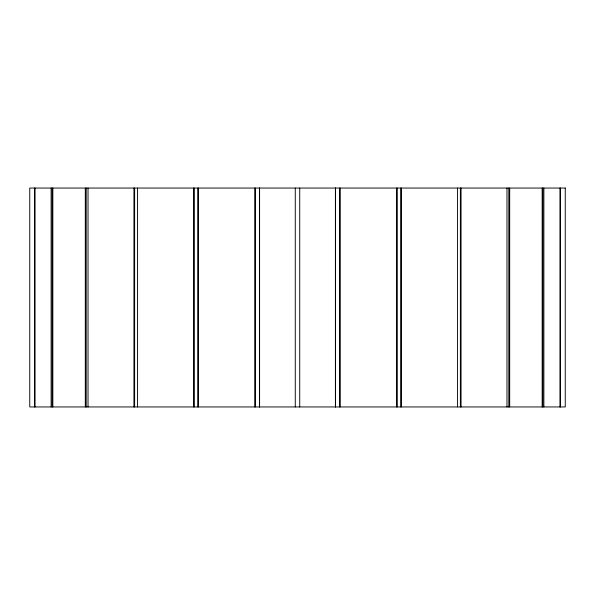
<?xml version="1.0" encoding="UTF-8"?>
<svg xmlns="http://www.w3.org/2000/svg" width="595" height="595" viewBox="0 0 595 595"><rect width="100%" height="100%" fill="white"/><g stroke="black" fill="none" stroke-linecap="round" stroke-linejoin="round"><path stroke-width="0.89" d="M560.535 188.05L560.535 406.95M559.947 188.05L559.947 406.95M543.875 188.05L543.875 406.95M542.848 188.05L542.848 406.95M542.164 188.05L542.164 406.95M509.692 188.05L509.692 406.95M508.807 188.05L508.807 406.95M506.977 188.05L506.977 406.95M461.051 188.05L461.051 406.95M460.374 188.05L460.374 406.95M457.51 188.05L457.51 406.95M401.261 188.05L401.261 406.95M400.837 188.05L400.837 406.95M397.133 188.05L397.133 406.95M396.709 188.05L396.709 406.95M339.983 188.05L339.983 406.95M339.842 188.05L339.842 406.95M335.558 188.05L335.558 406.95M335.409 188.05L335.409 406.95M299.731 188.05L299.731 406.95M295.269 188.05L295.269 406.95M259.591 188.05L259.591 406.95M259.442 188.05L259.442 406.95M255.158 188.05L255.158 406.95M255.017 188.05L255.017 406.95M198.291 188.05L198.291 406.95M197.867 188.05L197.867 406.95M194.163 188.05L194.163 406.95M193.739 188.05L193.739 406.95M137.49 188.05L137.49 406.95M134.626 188.05L134.626 406.95M133.949 188.05L133.949 406.95M88.023 188.05L88.023 406.95M86.193 188.05L86.193 406.95M85.308 188.05L85.308 406.95M52.836 188.05L52.836 406.95M52.152 188.05L52.152 406.95M51.125 188.05L51.125 406.95M35.053 188.05L35.053 406.95M34.465 188.05L34.465 406.95M565.25 188.05L29.75 188.05L29.75 406.95L565.25 406.95L565.25 188.05"/></g></svg>
